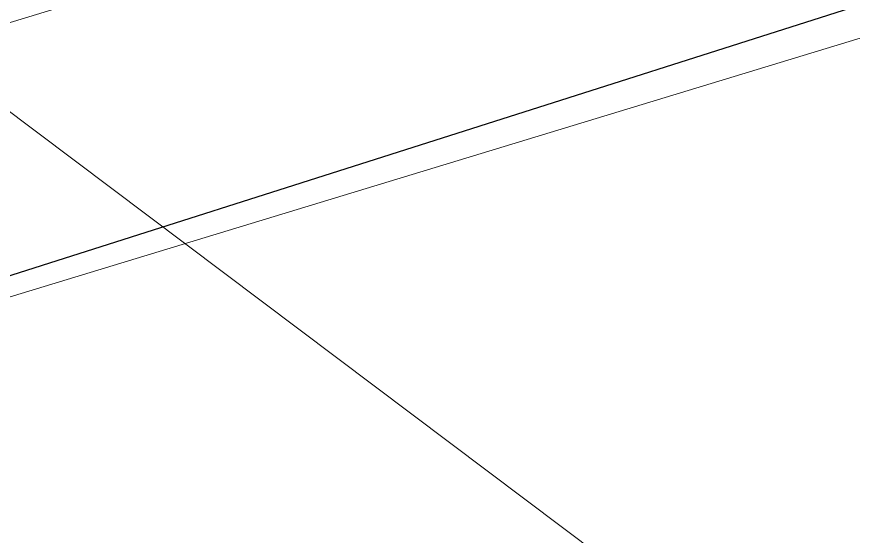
# Model space of a CAD drawing. Header units: metres. Extents: x 535413 to 535809, y 1836230 to 1836506.
# Drawn here: x 535696.595 to 535698.986, y 1836309.78 to 1836311.265 of the extents above; entities that cross this region are included whole.
import ezdxf

# ---------------------------------------------------------------- set-up
doc = ezdxf.new("R2010")
doc.units = ezdxf.units.M
doc.header["$MEASUREMENT"] = 0
for name, color, linetype, lineweight in [('Level 42', 1, 'Continuous', 0), ('Level 44', 1, 'Continuous', 0), ('Level 5', 1, 'Continuous', 0)]:
    doc.layers.add(name, color=color, linetype=linetype, lineweight=lineweight)

msp = doc.modelspace()

# ---------------------------------------------------------------- linework, layer by layer
at = {"layer": 'Level 42', "color": 7, "linetype": 'Continuous', "lineweight": 0}
for p, q in [((535698.85, 1836311.94), (535692.73, 1836310.08)), ((535698.85, 1836311.94), (535692.73, 1836310.08)), ((535699.78, 1836311.44), (535692.23, 1836309.14)), ((535699.78, 1836311.44), (535692.23, 1836309.14))]:
    msp.add_line(p, q, dxfattribs=at)
at = {"layer": 'Level 44', "color": 7, "linetype": 'Continuous', "lineweight": 0, "flags": 128}
msp.add_lwpolyline([(535696.22, 1836311.26), (535700.3, 1836308.19), (535697.78, 1836303.41)], dxfattribs=at)
at = {"layer": 'Level 5', "color": 7, "linetype": 'Continuous', "lineweight": 30}
msp.add_line((535692.23, 1836309.14), (535699.76, 1836311.54), dxfattribs=at)

doc.saveas('drawing.dxf')
